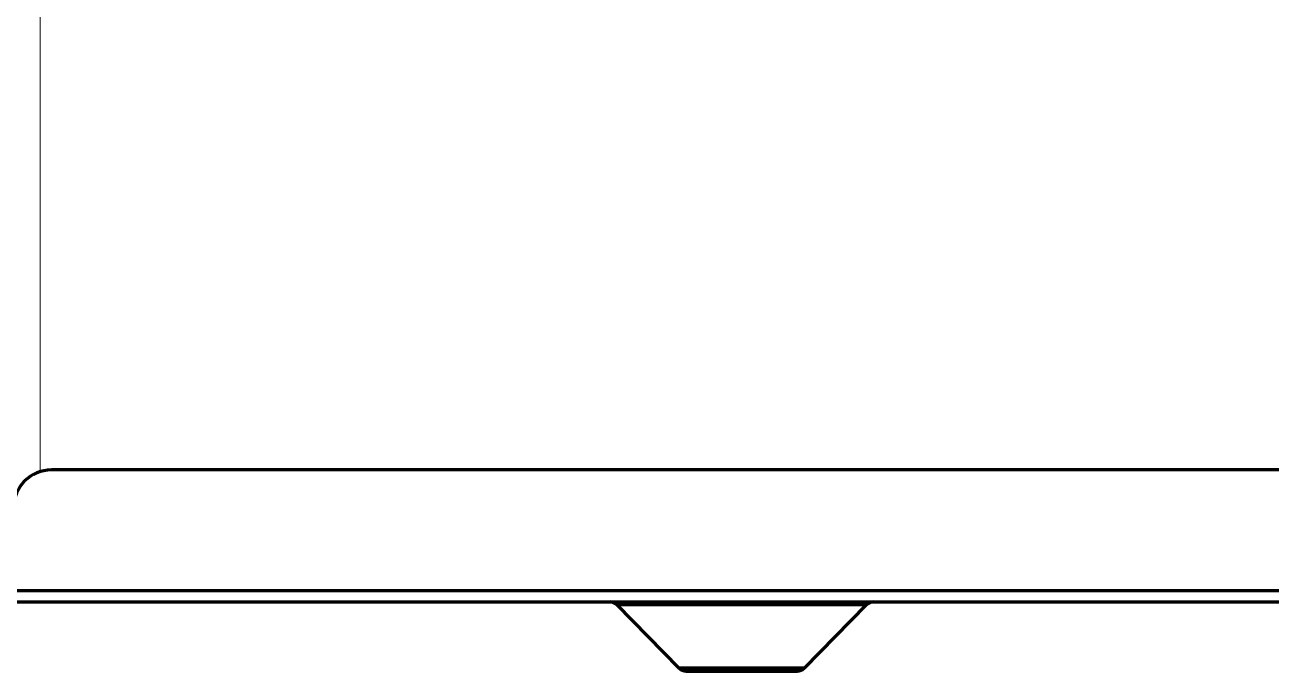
# Model space of a CAD drawing. Header units: millimetres. Extents: x 61566 to 667441, y 0 to 118800.
# Drawn here: x 440286 to 440385.1, y 63807.7 to 63859.1 of the extents above; entities that cross this region are included whole.
import ezdxf

# ---------------------------------------------------------------- set-up
doc = ezdxf.new("R2010")
doc.units = ezdxf.units.MM
doc.header["$LTSCALE"] = 200
doc.layers.add('LG-환기', color=2, linetype='Continuous')
doc.layers.add('환기유니트', color=6, linetype='Continuous')

# ---------------------------------------------------------------- blocks, each defined once
blk = doc.blocks.new('상업용 프리미엄환기 800~1000CMH')
at = {"layer": 'LG-환기', "color": 0, "linetype": 'Continuous', "lineweight": 70}
for p, q in [((890.215, 1363.818), (885.28, 1358.797)), ((890.215, 1363.818), (900.185, 1363.818)), ((899.615, 1364.057), (890.785, 1364.057)), ((905.12, 1358.797), (900.185, 1363.818)), ((885.28, 1358.797), (905.12, 1358.797)), ((953.2, 1358.557), (770.9, 1358.557)), ((953.1, 1357.657), (771, 1357.657)), ((774, 1348.057), (950.1, 1348.057))]:
    blk.add_line(p, q, dxfattribs=at)
at = {"layer": 'LG-환기', "color": 0, "linetype": 'Continuous', "lineweight": 18}
blk.add_line((951, 1270.557), (951, 1348.195), dxfattribs=at)
at = {"layer": 'LG-환기', "color": 0, "linetype": 'Continuous', "lineweight": 70}
for centre, radius, start, end in [((890.785, 1363.257), 0.8, 90, 135.5), ((899.615, 1363.257), 0.8, 44.5, 90), ((884.71, 1359.357), 0.8, 270, 315.5), ((905.69, 1359.357), 0.8, 224.5, 270), ((950.1, 1351.057), 3, 270, 0)]:
    blk.add_arc(centre, radius, start, end, dxfattribs=at)

msp = doc.modelspace()

# ---------------------------------------------------------------- block references
at = {"layer": '환기유니트', "rotation": 180}
msp.add_blockref('상업용 프리미엄환기 800~1000CMH', (441238.24, 65171.769), dxfattribs=at)

doc.saveas('drawing.dxf')
